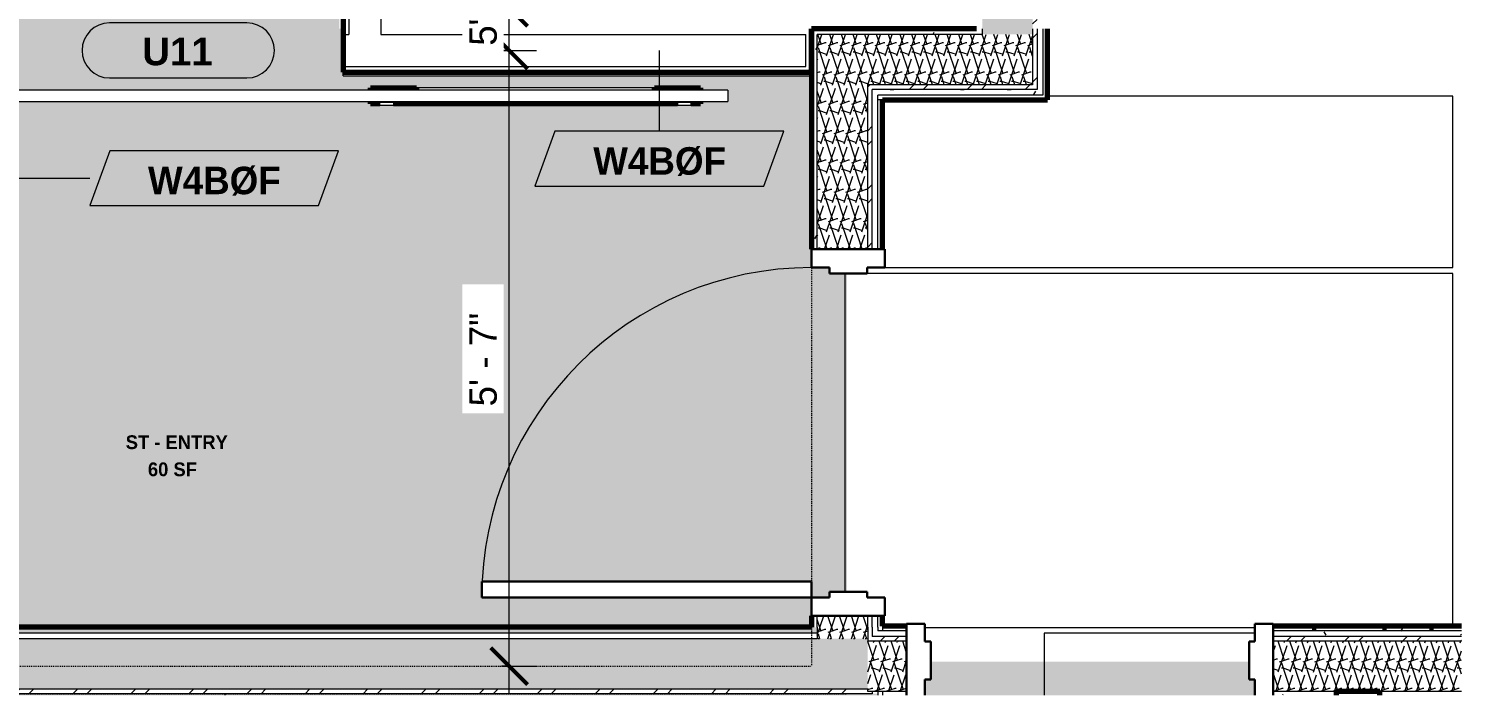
# Model space of a CAD drawing. Header units: inches. Extents: x -3857 to -1458, y -18 to 10849.
# Drawn here: x -1614.7 to -1458.3, y 10345.4 to 10418.2 of the extents above; entities that cross this region are included whole.
import ezdxf

# ---------------------------------------------------------------- set-up
doc = ezdxf.new("R2010")
doc.units = ezdxf.units.IN
doc.header["$MEASUREMENT"] = 0
doc.linetypes.add('Dash 3_32_', pattern=[0.1875, 0.09375, -0.09375])
for name, color, linetype, lineweight in [('0-5', 250, 'Continuous', 18), ('0-6', 130, 'Continuous', 5), ('A-ANNO-DIMS', 211, 'Continuous', 9), ('A-ANNO-DIMS-32', 211, 'Continuous', 9), ('A-AREA-IDEN', 2, 'Continuous', 9), ('A-DETL-1', 90, 'Dash 3_32_', 18), ('A-DOOR', 31, 'Continuous', 18), ('A-DOOR-1', 10, 'Continuous', 30), ('A-DOOR-2', 50, 'Continuous', 9), ('A-DOOR-5', 31, 'Continuous', 70), ('A-DOOR-FRAM-2', 10, 'Continuous', 30), ('A-DOOR-IDEN', 31, 'Continuous', 9), ('A-FLOR-2', 250, 'Continuous', 18), ('A-WALL', 113, 'Continuous', 18), ('A-WALL-1', 113, 'Continuous', 70), ('A-WALL-4', 250, 'Continuous', 18), ('A-WALL-IDEN', 211, 'Continuous', 9), ('A-WALL-PATT-1', 50, 'Continuous', 9), ('A-WALL-PATT-2', 8, 'Continuous', 9), ('A-WALL-PATT-3', 253, 'Continuous', 9), ('I-WALL-2', 7, 'Continuous', 70)]:
    doc.layers.add(name, color=color, linetype=linetype, lineweight=lineweight)
doc.layers.add('A-AREA-PATT-1', color=255, linetype='Continuous', lineweight=9, transparency=1)
doc.styles.add('Arial_B', font='arialbd.ttf', dxfattribs={"height": 3})
doc.styles.add('Century Gothic', font='ufonts.com_century-gothic.ttf', dxfattribs={"height": 3})
doc.styles.add('Century Gothic_B', font='GOTHICB.TTF', dxfattribs={"height": 3})
doc.styles.add('Century Gothic_B_1', font='GOTHICB.TTF', dxfattribs={"height": 1.5})
doc.dimstyles.new('OD_1__HACK_2', dxfattribs={"dimscale": 12, "dimtxt": 3.132505, "dimasz": 0.333333, "dimexe": 0.25, "dimexo": 0.166667, "dimgap": 0.041667, "dimtad": 1, "dimdec": 0, "dimzin": 3, "dimdsep": 46, "dimlunit": 4, "dimtxsty": 'Century Gothic', "dimblk1": 'OBLIQUE', "dimblk2": 'OBLIQUE', "dimsah": 1, "dimcen": 0.09, "dimdle": 0.25, "dimazin": 0, "dimtfac": 1, "dimtdec": 4, "dimtix": 1, "dimtmove": 0, "dimatfit": 3, "dimfxl": 1, "dimtvp": 1, "dimtfill": 1, "dimfrac": 2, "dimtolj": 1, "dimtzin": 0, "dimarcsym": 2})
pattern_1 = [(0, (0, 0), (10.24, 2.56), [0.422, -7.258, 0.422, -7.258, -40.96]), (0, (0, 0), (10.24, 2.56), [-15.36, 0.422, -14.938, 0.422, -7.258, -17.92]), (0, (0, 0), (10.24, 2.56), [-38.4, 0.422, -4.698, 0.422, -12.378]), (120, (3.84, 1.28), (-7.33702503, 7.58810013), [0.422, -7.258, 0.422, -7.258, -40.96]), (120, (3.84, 1.28), (-7.33702503, 7.58810013), [-15.36, 0.422, -14.938, 0.422, -7.258, -17.92]), (120, (3.84, 1.28), (-7.33702503, 7.58810013), [-38.4, 0.422, -4.698, 0.422, -12.378]), (240, (5.12, 6.4), (-2.90297497, -10.14810013), [0.422, -7.258, 0.422, -7.258, -40.96]), (240, (5.12, 6.4), (-2.90297497, -10.14810013), [-15.36, 0.422, -14.938, 0.422, -7.258, -17.92]), (240, (5.12, 6.4), (-2.90297497, -10.14810013), [-38.4, 0.422, -4.698, 0.422, -12.378])]
pattern_2 = [(161.57, (0.16, 0.16), (-1.279773737, -0.000426766), [0, -9.107, 1.011, 0]), (18.43, (-0.16, 0.16), (-1.279773737, 0.000426766), [0, -9.107, 1.011, 0]), (108.43, (0.16, 0.16), (0.639452382, -3.199964008), [3.035, -7.083]), (71.57, (-0.16, 0.16), (0.639452382, 3.199964008), [3.035, -7.083])]
pattern_3 = [(45, (0, 0), (-3.1678384, 3.1678384), []), (45, (0, 4.8), (-3.1678384, 3.1678384), [])]

# ---------------------------------------------------------------- blocks, each defined once
blk = doc.blocks.new('HOLLOW METAL - UNIT DOOR-2191978-1ST FLOOR - STUDIO C - ADA TYPE B')
at = {"layer": 'A-DOOR-FRAM-2'}
for p, q in [((-20, 3.92), (-20, -3.88)), ((-18, 2.19), (-18, 3.92)), ((18, 3.92), (18, 2.19)), ((20, -3.88), (20, 3.92)), ((-17.38, 2.19), (-18, 2.19)), ((-17.38, -1.94), (-17.38, 2.19)), ((18, 2.19), (17.37, 2.19)), ((17.37, 2.19), (17.37, -1.94)), ((-18, -3.88), (-18, -1.94)), ((-18, -1.94), (-17.38, -1.94)), ((17.37, -1.94), (18, -1.94)), ((18, -1.94), (18, -3.88)), ((-20, -3.88), (-18, -3.88)), ((18, -3.88), (20, -3.88))]:
    blk.add_line(p, q, dxfattribs=at)
blk = doc.blocks.new('HOLLOW METAL - UNIT DOOR-2191980-1ST FLOOR - STUDIO C - ADA TYPE B')
at = {"layer": 'A-DOOR-1'}
for p, q in [((16.25, -4.125), (18, -4.125)), ((16.25, -40.125), (16.25, -4.125)), ((18, -4.125), (18, -40.125)), ((18, -40.125), (16.25, -40.125))]:
    blk.add_line(p, q, dxfattribs=at)
at = {"layer": 'A-DOOR-2'}
blk.add_arc((18, -4.125), 36, 180, 270, dxfattribs=at)
at = {"layer": 'A-DOOR-FRAM-2'}
for p, q in [((-20, 3.875), (-18, 3.875)), ((-20, -4.125), (-20, 3.875)), ((-18, 3.875), (-18, 1.9375)), ((18, 3.875), (20, 3.875)), ((18, 1.9375), (18, 3.875)), ((20, 3.875), (20, -4.125)), ((-18, 1.9375), (-17.375, 1.9375)), ((-17.375, 1.9375), (-17.375, -2.1875)), ((17.375, 1.9375), (18, 1.9375)), ((17.375, -2.1875), (17.375, 1.9375)), ((-18, -2.1875), (-18, -4.125)), ((-17.375, -2.1875), (-18, -2.1875)), ((18, -2.1875), (17.375, -2.1875)), ((18, -4.125), (18, -2.1875)), ((-18, -4.125), (-20, -4.125)), ((20, -4.125), (18, -4.125))]:
    blk.add_line(p, q, dxfattribs=at)
blk = doc.blocks.new('CTR - 1st Phase - Common Walls_rvt-8-1ST FLOOR - STUDIO C - ADA TYPE B')
at = {"layer": 'A-WALL-PATT-1'}
h = blk.add_hatch(dxfattribs=at)
h.set_pattern_fill('FP_1', color=256, style=0, pattern_type=2)
h.set_pattern_definition(pattern_1)
h.paths.add_polyline_path([(-3480.06, 10411.54), (-3480.05, 10411.54), (-3480.05, 10553.63), (-3480.67, 10553.63), (-3480.67, 10411.54)], flags=0)
h = blk.add_hatch(dxfattribs=at)
h.set_pattern_fill('FP_1', color=256, style=0, pattern_type=2)
h.set_pattern_definition(pattern_1)
h.paths.add_polyline_path([(-3480.05, 10410.91), (-3479.55, 10410.91), (-3479.55, 10553.63), (-3480.05, 10553.63), (-3480.05, 10411.54)], flags=0)
h = blk.add_hatch(dxfattribs=at)
h.set_pattern_fill('FP_1', color=256, style=0, pattern_type=2)
h.set_pattern_definition(pattern_1)
h.paths.add_polyline_path([(-3486.67, 10417.54), (-3486.67, 10418.16), (-3505.3, 10418.16), (-3505.3, 10417.54), (-3487.3, 10417.54)], flags=0)
h = blk.add_hatch(dxfattribs=at)
h.set_pattern_fill('FP_1', color=256, style=0, pattern_type=2)
h.set_pattern_definition(pattern_1)
h.paths.add_polyline_path([(-3504.67, 10352.84), (-3504.67, 10354.09), (-3505.3, 10354.09), (-3505.3, 10352.84)], flags=0)
h.paths.add_polyline_path([(-3505.3, 10394.09), (-3504.67, 10394.09), (-3504.67, 10417.54), (-3505.3, 10417.54), (-3505.3, 10397.47)], flags=0)
h = blk.add_hatch(dxfattribs=at)
h.set_pattern_fill('FP_1', color=256, style=0, pattern_type=2)
h.set_pattern_definition(pattern_1)
h.paths.add_polyline_path([(-3486.3, 10410.91), (-3480.05, 10410.91), (-3480.05, 10411.54), (-3498.67, 10411.54), (-3498.67, 10410.91), (-3486.67, 10410.91)], flags=0)
h = blk.add_hatch(dxfattribs=at)
h.set_pattern_fill('FP_1', color=256, style=0, pattern_type=2)
h.set_pattern_definition(pattern_1)
h.paths.add_polyline_path([(-3486.67, 10410.41), (-3479.55, 10410.41), (-3479.55, 10410.91), (-3498.05, 10410.91), (-3498.05, 10410.41), (-3487.37, 10410.41)], flags=0)
h = blk.add_hatch(dxfattribs=at)
h.set_pattern_fill('FP_1', color=256, style=0, pattern_type=2)
h.set_pattern_definition(pattern_1)
h.paths.add_polyline_path([(-3739.11, 10352.21), (-3504.67, 10352.21), (-3504.67, 10352.84), (-3822.72, 10352.84), (-3822.72, 10352.21), (-3752.36, 10352.21)], flags=0)
h = blk.add_hatch(dxfattribs=at)
h.set_pattern_fill('FP_1', color=256, style=0, pattern_type=2)
h.set_pattern_definition(pattern_1)
h.paths.add_polyline_path([(-3435.32, 10351.84), (-3434.37, 10351.84), (-3434.37, 10352.46), (-3454.92, 10352.46), (-3454.92, 10351.84), (-3447.62, 10351.84)], flags=0)
h.paths.add_polyline_path([(-3494.92, 10351.84), (-3494.92, 10352.46), (-3498.05, 10352.46), (-3498.05, 10351.84), (-3497.31, 10351.84)], flags=0)
h = blk.add_hatch(dxfattribs=at)
h.set_pattern_fill('FP_1', color=256, style=0, pattern_type=2)
h.set_pattern_definition(pattern_1)
h.paths.add_polyline_path([(-3434.37, 10352.46), (-3434.37, 10352.96), (-3454.92, 10352.96), (-3454.92, 10352.46), (-3435.32, 10352.46)], flags=0)
h.paths.add_polyline_path([(-3497.55, 10352.46), (-3494.92, 10352.46), (-3494.92, 10352.96), (-3497.55, 10352.96), (-3497.55, 10352.81)], flags=0)
h = blk.add_hatch(dxfattribs=at)
h.set_pattern_fill('FP_1', color=256, style=0, pattern_type=2)
h.set_pattern_definition(pattern_1)
h.paths.add_polyline_path([(-3822.72, 10345.42), (-3498.05, 10345.42), (-3498.05, 10345.59), (-3822.72, 10345.59)], flags=0)
h = blk.add_hatch(dxfattribs=at)
h.set_pattern_fill('FP_1', color=256, style=0, pattern_type=2)
h.set_pattern_definition(pattern_1)
h.paths.add_polyline_path([(-3434.37, 10345.42), (-3434.37, 10345.84), (-3454.92, 10345.84), (-3454.92, 10345.42), (-3435.32, 10345.42)], flags=0)
h.paths.add_polyline_path([(-3497.31, 10345.42), (-3494.92, 10345.42), (-3494.92, 10345.84), (-3497.55, 10345.84), (-3497.55, 10345.42)], flags=0)
at = {"layer": 'A-WALL-PATT-2'}
h = blk.add_hatch(dxfattribs=at)
h.set_pattern_fill('FP_2', color=256, style=0, pattern_type=2)
h.set_pattern_definition(pattern_3)
h.paths.add_polyline_path([(-3481.17, 10412.04), (-3480.67, 10412.05), (-3480.67, 10553.63), (-3481.17, 10553.63), (-3481.17, 10417.54)], flags=0)
h = blk.add_hatch(dxfattribs=at)
h.set_pattern_fill('FP_2', color=256, style=0, pattern_type=2)
h.set_pattern_definition(pattern_3)
h.paths.add_polyline_path([(-3499.17, 10411.54), (-3480.67, 10411.54), (-3480.67, 10412.04), (-3499.17, 10412.04)], flags=0)
h = blk.add_hatch(dxfattribs=at)
h.set_pattern_fill('FP_2', color=256, style=0, pattern_type=2)
h.set_pattern_definition(pattern_3)
h.paths.add_polyline_path([(-3498.67, 10351.34), (-3498.67, 10354.09), (-3499.17, 10354.09), (-3499.17, 10351.34)], flags=0)
h.paths.add_polyline_path([(-3499.17, 10394.09), (-3498.67, 10394.09), (-3498.67, 10411.54), (-3499.17, 10411.53), (-3499.17, 10397.47)], flags=0)
h = blk.add_hatch(dxfattribs=at)
h.set_pattern_fill('FP_2', color=256, style=0, pattern_type=2)
h.set_pattern_definition(pattern_3)
h.paths.add_polyline_path([(-3497.31, 10351.34), (-3494.92, 10351.34), (-3494.92, 10351.84), (-3498.67, 10351.84), (-3498.67, 10351.34), (-3497.55, 10351.34)], flags=0)
h.paths.add_polyline_path([(-3435.32, 10351.34), (-3434.37, 10351.34), (-3434.37, 10351.84), (-3454.92, 10351.84), (-3454.92, 10351.34), (-3447.62, 10351.34)], flags=0)
h = blk.add_hatch(dxfattribs=at)
h.set_pattern_fill('FP_2', color=256, style=0, pattern_type=2)
h.set_pattern_definition(pattern_3)
h.paths.add_polyline_path([(-3593.37, 10345.59), (-3498.67, 10345.59), (-3498.67, 10345.84), (-3499.17, 10345.84), (-3499.17, 10346.09), (-3822.72, 10346.09), (-3822.72, 10345.59), (-3619.87, 10345.59)], flags=0)
at = {"layer": 'A-WALL-PATT-3'}
h = blk.add_hatch(dxfattribs=at)
h.set_pattern_fill('FP_3', color=256, style=0, pattern_type=2)
h.set_pattern_definition(pattern_2)
h.paths.add_polyline_path([(-3481.18, 10417.54), (-3481.17, 10417.54), (-3481.17, 10553.63), (-3486.67, 10553.63), (-3486.67, 10417.54), (-3486.3, 10417.54)], flags=0)
h = blk.add_hatch(dxfattribs=at)
h.set_pattern_fill('FP_3', color=256, style=0, pattern_type=2)
h.set_pattern_definition(pattern_2)
h.paths.add_polyline_path([(-3497.92, 10412.04), (-3481.17, 10412.04), (-3481.18, 10417.54), (-3504.67, 10417.54), (-3504.67, 10412.04), (-3499.17, 10412.04)], flags=0)
h = blk.add_hatch(dxfattribs=at)
h.set_pattern_fill('FP_3', color=256, style=0, pattern_type=2)
h.set_pattern_definition(pattern_2)
h.paths.add_polyline_path([(-3504.67, 10351.59), (-3499.17, 10351.59), (-3499.17, 10354.09), (-3504.67, 10354.09), (-3504.67, 10352.21)], flags=0)
h.paths.add_polyline_path([(-3504.67, 10394.09), (-3499.17, 10394.09), (-3499.17, 10412.04), (-3504.67, 10412.04), (-3504.67, 10397.47)], flags=0)
h = blk.add_hatch(dxfattribs=at)
h.set_pattern_fill('FP_3', color=256, style=0, pattern_type=2)
h.set_pattern_definition(pattern_2)
h.paths.add_polyline_path([(-3500.62, 10346.09), (-3499.17, 10346.09), (-3499.17, 10351.59), (-3822.72, 10351.59), (-3822.72, 10346.09), (-3501.67, 10346.09)], flags=0)
h = blk.add_hatch(dxfattribs=at)
h.set_pattern_fill('FP_3', color=256, style=0, pattern_type=2)
h.set_pattern_definition(pattern_2)
h.paths.add_polyline_path([(-3435.32, 10345.84), (-3434.37, 10345.84), (-3434.37, 10351.34), (-3454.92, 10351.34), (-3454.92, 10345.84), (-3447.62, 10345.84)], flags=0)
h.paths.add_polyline_path([(-3498.05, 10345.84), (-3494.92, 10345.84), (-3494.92, 10351.34), (-3499.17, 10351.34), (-3499.17, 10345.84), (-3498.38, 10345.84)], flags=0)
at = {"layer": 'A-FLOR-2'}
for p, q in [((-3435.32, 10410.79), (-3479.55, 10410.79)), ((-3435.32, 10392.09), (-3435.32, 10410.79)), ((-3501.67, 10391.46), (-3501.67, 10356.71)), ((-3435.32, 10391.46), (-3499.24, 10391.46)), ((-3497.3, 10392.09), (-3435.32, 10392.09)), ((-3435.32, 10352.96), (-3435.32, 10391.46)), ((-3492.92, 10352.81), (-3456.92, 10352.81)), ((-3456.92, 10352.19), (-3479.92, 10352.19)), ((-3479.92, 10352.19), (-3479.92, 10345.42))]:
    blk.add_line(p, q, dxfattribs=at)
at = {"layer": 'A-WALL-4'}
for p, q in [((-3486.67, 10418.16), (-3486.67, 10417.54)), ((-3481.17, 10418.16), (-3481.17, 10417.54)), ((-3480.67, 10418.16), (-3480.67, 10412.04)), ((-3480.05, 10418.16), (-3480.05, 10411.54)), ((-3504.67, 10412.04), (-3504.67, 10417.54)), ((-3486.67, 10417.54), (-3504.67, 10417.54)), ((-3481.17, 10417.54), (-3481.17, 10412.04)), ((-3504.67, 10410.41), (-3504.67, 10412.04)), ((-3499.17, 10411.54), (-3499.17, 10412.04)), ((-3481.17, 10412.04), (-3499.17, 10412.04)), ((-3480.67, 10412.04), (-3480.67, 10411.54)), ((-3504.67, 10394.09), (-3504.67, 10410.41)), ((-3499.17, 10410.41), (-3499.17, 10411.54)), ((-3499.17, 10394.09), (-3499.17, 10410.41)), ((-3498.67, 10410.91), (-3498.67, 10411.54)), ((-3480.67, 10411.54), (-3498.67, 10411.54)), ((-3498.67, 10410.41), (-3498.67, 10410.91)), ((-3498.67, 10394.09), (-3498.67, 10410.41)), ((-3498.05, 10410.41), (-3498.05, 10410.91)), ((-3480.05, 10410.91), (-3498.05, 10410.91)), ((-3497.55, 10410.41), (-3498.05, 10410.41)), ((-3498.05, 10394.09), (-3498.05, 10410.41)), ((-3480.05, 10411.54), (-3480.05, 10410.91)), ((-3504.67, 10352.84), (-3504.67, 10354.09)), ((-3499.17, 10352.84), (-3499.17, 10354.09)), ((-3498.67, 10352.84), (-3498.67, 10354.09)), ((-3498.05, 10352.84), (-3498.05, 10354.09)), ((-3504.67, 10352.84), (-3504.67, 10352.21)), ((-3499.17, 10352.84), (-3499.17, 10351.59)), ((-3498.67, 10352.84), (-3498.67, 10351.84)), ((-3498.05, 10352.84), (-3498.05, 10352.46)), ((-3497.55, 10352.46), (-3498.05, 10352.46)), ((-3497.55, 10352.96), (-3497.55, 10352.84)), ((-3497.55, 10352.84), (-3497.55, 10352.46)), ((-3494.92, 10352.46), (-3497.55, 10352.46)), ((-3434.37, 10352.46), (-3454.92, 10352.46)), ((-3504.67, 10352.21), (-3822.72, 10352.21)), ((-3504.67, 10351.59), (-3822.72, 10351.59)), ((-3504.67, 10352.21), (-3504.67, 10351.59)), ((-3499.17, 10351.59), (-3499.17, 10351.34)), ((-3498.67, 10351.34), (-3499.17, 10351.34)), ((-3498.05, 10351.84), (-3498.67, 10351.84)), ((-3497.55, 10351.34), (-3498.67, 10351.34)), ((-3497.55, 10351.84), (-3498.05, 10351.84)), ((-3494.92, 10351.84), (-3497.55, 10351.84)), ((-3494.92, 10351.34), (-3497.55, 10351.34)), ((-3434.37, 10351.84), (-3454.92, 10351.84)), ((-3434.37, 10351.34), (-3454.92, 10351.34)), ((-3499.17, 10346.09), (-3822.72, 10346.09)), ((-3499.17, 10345.59), (-3822.72, 10345.59)), ((-3499.17, 10345.84), (-3499.17, 10346.09)), ((-3498.67, 10345.84), (-3499.17, 10345.84)), ((-3498.67, 10345.59), (-3499.17, 10345.59)), ((-3498.67, 10345.84), (-3498.67, 10345.59)), ((-3498.05, 10345.84), (-3498.67, 10345.84)), ((-3498.05, 10345.84), (-3498.05, 10345.59)), ((-3497.55, 10345.84), (-3498.05, 10345.84)), ((-3498.05, 10345.59), (-3498.05, 10345.42)), ((-3494.92, 10345.84), (-3497.55, 10345.84)), ((-3497.55, 10345.84), (-3497.55, 10345.42)), ((-3434.37, 10345.84), (-3454.92, 10345.84))]:
    blk.add_line(p, q, dxfattribs=at)
at = {"layer": 'I-WALL-2'}
for p, q in [((-3487.3, 10418.16), (-3505.3, 10418.16)), ((-3505.3, 10418.16), (-3505.3, 10417.54)), ((-3479.55, 10410.91), (-3479.55, 10418.16)), ((-3505.3, 10417.54), (-3505.3, 10410.41)), ((-3505.3, 10410.41), (-3505.3, 10394.09)), ((-3497.55, 10394.09), (-3497.55, 10410.41)), ((-3497.55, 10410.41), (-3479.55, 10410.41)), ((-3479.55, 10410.41), (-3479.55, 10410.91)), ((-3505.3, 10354.09), (-3505.3, 10352.84)), ((-3497.55, 10352.96), (-3497.55, 10354.09)), ((-3505.3, 10352.84), (-3822.72, 10352.84)), ((-3494.92, 10352.96), (-3497.55, 10352.96)), ((-3434.37, 10352.96), (-3454.92, 10352.96))]:
    blk.add_line(p, q, dxfattribs=at)
at = {"layer": '0-5'}
for name, p, rotation in [('HOLLOW METAL - UNIT DOOR-2191980-1ST FLOOR - STUDIO C - ADA TYPE B', (-3501.17, 10374.09), 270.0000000000046), ('HOLLOW METAL - UNIT DOOR-2191978-1ST FLOOR - STUDIO C - ADA TYPE B', (-3474.92, 10349.34), 180)]:
    blk.add_blockref(name, p, dxfattribs=dict(at, rotation=rotation))
blk = doc.blocks.new('Basic Wall _ INT - W4BØF - _5_8 GYP - 2X4 WOOD_BATT_ - 5_8 GYP_ - ___-2682981-1ST FLOOR - STUDIO C - ADA TYPE B')
at = {"layer": 'A-WALL'}
for p, q in [((-3556.42, 10413.37), (-3556.42, 10413.41)), ((-3556.42, 10413.29), (-3556.42, 10413.37)), ((-3556.42, 10413.29), (-3505.3, 10413.29)), ((-3556.42, 10413), (-3556.42, 10413.29)), ((-3556.42, 10413), (-3505.3, 10413))]:
    blk.add_line(p, q, dxfattribs=at)
blk = doc.blocks.new('BARN - FLUSH - 3-0 x 7-0 BARN DOOR-3238941-1ST FLOOR - STUDIO C - ADA TYPE B')
at = {"layer": 'A-DOOR'}
for p, q in [((18, 5.57), (-60, 5.57)), ((-60, 4.95), (-60, 5.57)), ((-60, 4.32), (-60, 4.95)), ((-56, 6), (-54.5, 6)), ((-56, 6), (-56, 5.67)), ((-56, 5.67), (-54.5, 5.67)), ((-54.5, 5.67), (-54.5, 6)), ((-23.5, 6), (-22, 6)), ((-23.5, 5.67), (-23.5, 6)), ((-23.5, 5.67), (-22, 5.67)), ((-22, 6), (-22, 5.67)), ((18, 5.57), (18, 4.95)), ((18, 4.95), (18, 4.32)), ((-60, 4.32), (18, 4.32)), ((-52, 4.07), (-26, 4.07))]:
    blk.add_line(p, q, dxfattribs=at)
at = {"layer": 'A-DOOR-5'}
for p, q in [((-57, 5.82), (-56, 5.82)), ((-57, 5.57), (-57, 5.82)), ((-54.5, 5.82), (-23.5, 5.82)), ((-22, 5.82), (-21, 5.82)), ((-21, 5.82), (-21, 5.57)), ((-57, 4.07), (-57, 4.32)), ((-52, 4.07), (-57, 4.07)), ((-52, 4.33), (-52, 4.07)), ((-26, 4.07), (-26, 4.32)), ((-21, 4.07), (-26, 4.07)), ((-21, 4.32), (-21, 4.07))]:
    blk.add_line(p, q, dxfattribs=at)
blk = doc.blocks.new('DIMBLOCK127-1ST FLOOR - STUDIO C - ADA TYPE B')
at = {"layer": 'A-ANNO-DIMS-32', "lineweight": 50}
for p, q in [((-1562.21, 10415.79), (-1564.21, 10417.79)), ((-1562.21, 10415.79), (-1560.21, 10413.79)), ((-1562.21, 10348.59), (-1564.21, 10350.59)), ((-1562.21, 10348.59), (-1560.21, 10346.59))]:
    blk.add_line(p, q, dxfattribs=at)
at = {"layer": 'A-ANNO-DIMS-32'}
for p, q in [((-1563.04, 10415.79), (-1559.21, 10415.79)), ((-1562.21, 10415.79), (-1563.04, 10415.79)), ((-1562.21, 10345.59), (-1562.21, 10415.79)), ((-1563.04, 10348.59), (-1559.21, 10348.59)), ((-1562.21, 10348.59), (-1563.04, 10348.59))]:
    blk.add_line(p, q, dxfattribs=at)
at = {"layer": 'A-ANNO-DIMS-32', "color": 0, "insert": (-1566.56, 10376.94), "char_height": 3, "width": 12.5897, "attachment_point": 1, "rotation": 90, "line_spacing_factor": 0.984502, "style": 'Century Gothic', "bg_fill": 3, "box_fill_scale": 1.25, "bg_fill_color": 256, "bg_fill_true_color": 13158600, "bg_fill_transparency": 0}
blk.add_mtext('5\' - 7"', dxfattribs=at)
blk = doc.blocks.new('_Oblique')
at = {"color": 0, "linetype": 'ByBlock', "lineweight": -2}
blk.add_line((-0.5, -0.5), (0.5, 0.5), dxfattribs=at)
blk = doc.blocks.new('DIMBLOCK128-1ST FLOOR - STUDIO C - ADA TYPE B')
at = {"layer": 'A-ANNO-DIMS-32', "lineweight": 50}
for p, q in [((-1562.21, 10420.44), (-1564.21, 10422.44)), ((-1562.21, 10420.44), (-1560.21, 10418.44)), ((-1562.21, 10415.79), (-1564.21, 10417.79)), ((-1562.21, 10415.79), (-1560.21, 10413.79))]:
    blk.add_line(p, q, dxfattribs=at)
at = {"layer": 'A-ANNO-DIMS-32'}
for p, q in [((-1537.83, 10420.44), (-1565.21, 10420.44)), ((-1562.21, 10415.79), (-1562.21, 10420.44)), ((-1562.21, 10420.44), (-1537.83, 10420.44)), ((-1563.04, 10415.79), (-1559.21, 10415.79)), ((-1562.21, 10415.79), (-1563.04, 10415.79))]:
    blk.add_line(p, q, dxfattribs=at)
at = {"layer": 'A-ANNO-DIMS-32', "color": 0, "insert": (-1566.56, 10416.3), "char_height": 3, "width": 4.3557, "attachment_point": 1, "rotation": 90, "line_spacing_factor": 0.984502, "style": 'Century Gothic', "bg_fill": 3, "box_fill_scale": 1.25, "bg_fill_color": 256, "bg_fill_true_color": 13158600, "bg_fill_transparency": 0}
blk.add_mtext('5"', dxfattribs=at)
blk = doc.blocks.new('Door Tag - Type Mark-2601225-1ST FLOOR - STUDIO C - ADA TYPE B')
at = {"layer": 'A-DOOR-IDEN'}
for p, q in [((0.234375, 0.09375), (-0.234375, 0.09375)), ((-0.234375, -0.09375), (0.234375, -0.09375))]:
    blk.add_line(p, q, dxfattribs=at)
for centre, start, end in [((-0.234375, 0), 90, 270), ((0.234375, 0), 270, 90)]:
    blk.add_arc(centre, 0.09375, start, end, dxfattribs=at)
blk = doc.blocks.new('Wall Tag - ONE-2663183-1ST FLOOR - STUDIO C - ADA TYPE B')
at = {"layer": 'A-WALL-IDEN'}
for p, q in [((-0.3561, 0.0937), (-0.4244, -0.0937)), ((0.4244, 0.0937), (-0.3561, 0.0937)), ((0.3561, -0.0937), (0.4244, 0.0937)), ((-0.4244, -0.0937), (0.3561, -0.0937))]:
    blk.add_line(p, q, dxfattribs=at)

msp = doc.modelspace()

# ---------------------------------------------------------------- hatches: boundary and pattern name
at = {"layer": 'A-AREA-PATT-1'}
h = msp.add_hatch(color=256, dxfattribs=at)
h.paths.add_polyline_path([(-1615.91, 10415.79), (-1580.33, 10415.79), (-1580.33, 10418.16), (-1580.74, 10418.16), (-1580.74, 10420.79), (-1577.95, 10420.79), (-1577.95, 10490.79), (-1579.45, 10490.79), (-1579.45, 10454.79), (-1580.74, 10454.79), (-1580.74, 10545.94), (-1699.92, 10545.94), (-1699.92, 10429.98), (-1699.45, 10429.98), (-1699.45, 10430.31), (-1696.95, 10430.31), (-1696.95, 10429.56), (-1696.7, 10429.56), (-1696.7, 10428.19), (-1661.7, 10428.19), (-1661.7, 10429.56), (-1624.45, 10429.56), (-1624.45, 10430.31), (-1621.95, 10430.31), (-1621.95, 10429.98), (-1615.91, 10429.98), (-1615.91, 10416.99)], flags=0)
h.paths.add_polyline_path([(-1659.7, 10427.19), (-1624.7, 10427.19), (-1624.7, 10428.19), (-1659.7, 10428.19)], flags=0)
h.paths.add_polyline_path([(-1670.78, 10465.56), (-1676.33, 10465.56), (-1676.33, 10544.56), (-1616.33, 10544.56), (-1616.33, 10465.56), (-1670.27, 10465.56)], flags=0)
h.paths.add_polyline_path([(-1697.33, 10526.56), (-1697.33, 10544.56), (-1679.33, 10544.56), (-1679.33, 10526.56), (-1696.77, 10526.56)], flags=0)
h.paths.add_polyline_path([(-1610.61, 10526.56), (-1613.4, 10526.56), (-1613.4, 10544.56), (-1595.4, 10544.56), (-1595.4, 10526.56)], flags=0)
h = msp.add_hatch(color=256, dxfattribs=at)
h.paths.add_polyline_path([(-1529.2, 10356.09), (-1565.2, 10356.09), (-1565.2, 10357.84), (-1529.2, 10357.84), (-1529.2, 10356.73)], flags=0)
h.paths.add_polyline_path([(-1670.27, 10352.84), (-1529.2, 10352.84), (-1529.2, 10356.09), (-1527.26, 10356.09), (-1527.26, 10356.71), (-1525.33, 10356.71), (-1525.33, 10391.46), (-1527.26, 10391.46), (-1527.26, 10392.09), (-1529.2, 10392.09), (-1529.2, 10413), (-1580.33, 10413), (-1580.33, 10415.79), (-1615.91, 10415.79), (-1615.91, 10411.47), (-1577.33, 10411.47), (-1577.33, 10411.72), (-1541.33, 10411.72), (-1541.33, 10411.47), (-1538.33, 10411.47), (-1538.33, 10410.22), (-1541.33, 10410.22), (-1541.33, 10409.97), (-1542.33, 10409.97), (-1542.33, 10409.79), (-1543.83, 10409.79), (-1543.83, 10409.97), (-1574.83, 10409.97), (-1574.83, 10409.79), (-1576.33, 10409.79), (-1576.33, 10409.97), (-1577.33, 10409.97), (-1577.33, 10410.22), (-1615.91, 10410.22), (-1615.91, 10391.6), (-1702.7, 10391.6), (-1702.7, 10352.84), (-1696.77, 10352.84)], flags=0)
msp.add_hatch(color=256, dxfattribs=at).paths.add_polyline_path([(-1503.83, 10345.42), (-1480.83, 10345.42), (-1480.83, 10347.15), (-1481.45, 10347.15), (-1481.45, 10349.09), (-1516.2, 10349.09), (-1516.2, 10347.15), (-1516.83, 10347.15), (-1516.83, 10345.42), (-1511.27, 10345.42)], flags=0)

# ---------------------------------------------------------------- linework, layer by layer
at = {"layer": 'A-DETL-1'}
for p, q in [((-1529.2, 10410.41), (-1529.2, 10348.59)), ((-1851.41, 10348.59), (-1529.2, 10348.59)), ((-1847.73, 10345.59), (-1525.33, 10345.59)), ((-1593.2, 10345.42), (-1593.2, 10345.59))]:
    msp.add_line(p, q, dxfattribs=at)
at = {"layer": 'A-WALL'}
for p, q in [((-1579.7, 10420.79), (-1579.7, 10417.54)), ((-1576.2, 10420.79), (-1576.2, 10417.54)), ((-1580.33, 10417.54), (-1579.7, 10417.54)), ((-1576.2, 10417.54), (-1529.83, 10417.54)), ((-1529.83, 10414.04), (-1529.83, 10417.54)), ((-1580.33, 10414.04), (-1529.83, 10414.04))]:
    msp.add_line(p, q, dxfattribs=at)
at = {"layer": 'A-WALL-1'}
for p, q in [((-1580.33, 10420.79), (-1580.33, 10413.41)), ((-1529.2, 10413.41), (-1529.2, 10418.16)), ((-1580.33, 10413.41), (-1529.2, 10413.41)), ((-1471.93, 10345.84), (-1471.93, 10345.42)), ((-1467.18, 10345.84), (-1471.93, 10345.84)), ((-1467.18, 10345.42), (-1467.18, 10345.84))]:
    msp.add_line(p, q, dxfattribs=at)
at = {"layer": 'A-WALL-IDEN'}
msp.add_line((-1618.7, 10401.85), (-1607.99, 10401.85), dxfattribs=at)

# ---------------------------------------------------------------- block references
at = {"layer": '0-6'}
msp.add_blockref('CTR - 1st Phase - Common Walls_rvt-8-1ST FLOOR - STUDIO C - ADA TYPE B', (1976.1, 0), dxfattribs=at)
at = {"layer": 'A-DOOR', "rotation": 180}
msp.add_blockref('BARN - FLUSH - 3-0 x 7-0 BARN DOOR-3238941-1ST FLOOR - STUDIO C - ADA TYPE B', (-1598.33, 10415.79), dxfattribs=at)
at = {"layer": 'A-DOOR-IDEN', "xscale": 31.99999999999999, "yscale": 31.99999999999999, "zscale": 31.99999999999999}
msp.add_blockref('Door Tag - Type Mark-2601225-1ST FLOOR - STUDIO C - ADA TYPE B', (-1598.33, 10415.79), dxfattribs=at)
at = {"layer": 'A-WALL'}
msp.add_blockref('Basic Wall _ INT - W4BØF - _5_8 GYP - 2X4 WOOD_BATT_ - 5_8 GYP_ - ___-2682981-1ST FLOOR - STUDIO C - ADA TYPE B', (1976.1, 0), dxfattribs=at)
at = {"layer": 'A-WALL-IDEN', "xscale": 31.99999999999999, "yscale": 31.99999999999999, "zscale": 31.99999999999999}
msp.add_blockref('Wall Tag - ONE-2663183-1ST FLOOR - STUDIO C - ADA TYPE B', (-1594.41, 10401.85), dxfattribs=at)

# ---------------------------------------------------------------- texts
at = {"layer": 'A-AREA-IDEN', "char_height": 1.5, "attachment_point": 1, "style": 'Century Gothic_B_1'}
for s, insert, width in [('ST - ENTRY', (-1604.06, 10373.79), 11.615), ('60 SF', (-1601.64, 10370.83), 5.757)]:
    msp.add_mtext(s, dxfattribs=dict(at, insert=insert, width=width))
at = {"layer": 'A-DOOR-IDEN', "insert": (-1602.26, 10417.17), "char_height": 3, "width": 9.393, "attachment_point": 1, "style": 'Arial_B'}
msp.add_mtext('U11', dxfattribs=at)
at = {"layer": 'A-WALL-IDEN', "char_height": 3, "width": 17.372, "attachment_point": 1, "style": 'Century Gothic_B'}
for insert in [(-1553.03, 10405.23), (-1601.63, 10403.1)]:
    msp.add_mtext('W4BØF', dxfattribs=dict(at, insert=insert))

# ---------------------------------------------------------------- next in the draw order: dimensions: what is measured, and where the dimension line sits
at = {"layer": 'A-ANNO-DIMS'}
dim = msp.add_linear_dim(base=(-1562.21, 10415.79), p1=(-1565.04, 10348.59), p2=(-1565.04, 10415.79), angle=90, dimstyle='OD_1__HACK_2', override={"dimpost": '<>', "dimfxl": 67.2}, dxfattribs=at)
dim.commit()
dim.dimension.update_dxf_attribs({"geometry": 'DIMBLOCK127-1ST FLOOR - STUDIO C - ADA TYPE B', "text_midpoint": (-1564.25, 10382.19)})

# ---------------------------------------------------------------- next in the draw order: block references
at = {"layer": 'A-WALL-IDEN', "xscale": 31.99999999999999, "yscale": 31.99999999999999, "zscale": 31.99999999999999}
msp.add_blockref('Wall Tag - ONE-2663183-1ST FLOOR - STUDIO C - ADA TYPE B', (-1545.82, 10403.99), dxfattribs=at)

# ---------------------------------------------------------------- next in the draw order: dimensions: what is measured, and where the dimension line sits
at = {"layer": 'A-ANNO-DIMS'}
dim = msp.add_linear_dim(base=(-1562.21, 10420.44), p1=(-1565.04, 10415.79), p2=(-1535.83, 10420.44), angle=90, dimstyle='OD_1__HACK_2', override={"dimpost": '<>', "dimfxl": 29.580797}, dxfattribs=at)
dim.commit()
dim.dimension.update_dxf_attribs({"geometry": 'DIMBLOCK128-1ST FLOOR - STUDIO C - ADA TYPE B', "text_midpoint": (-1564.25, 10418.11)})

# ---------------------------------------------------------------- next in the draw order: linework, layer by layer
at = {"layer": 'A-WALL-IDEN'}
msp.add_line((-1545.82, 10415.79), (-1545.82, 10406.99), dxfattribs=at)

doc.saveas('drawing.dxf')
